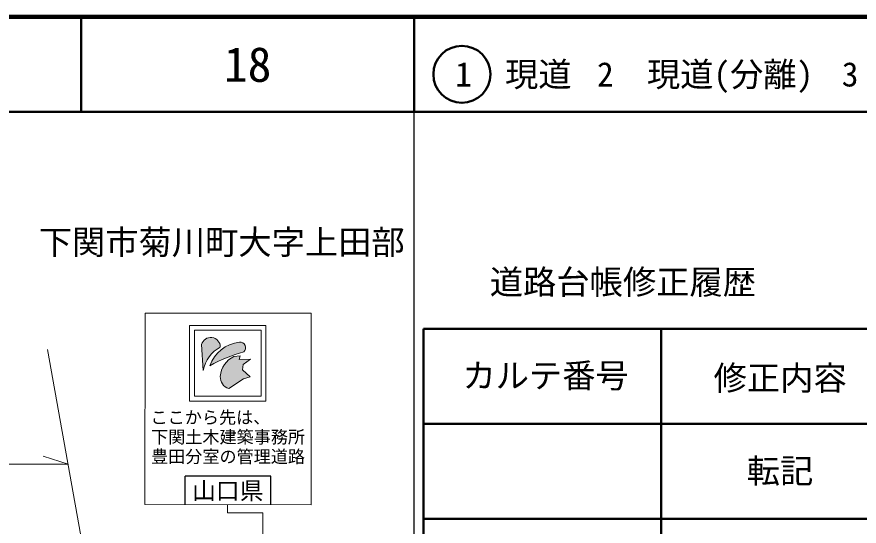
# Model space of a CAD drawing. Units: millimetres, scale not verified. Extents: x 8000 to 136000, y 4000 to 76000.
# Drawn here: x 107443 to 125164, y 65289 to 76000 of the extents above; entities that cross this region are included whole.
import ezdxf
from ezdxf.enums import TextEntityAlignment as Align

# ---------------------------------------------------------------- set-up
doc = ezdxf.new("R2010")
doc.units = ezdxf.units.MM
doc.header["$LTSCALE"] = 200
for name, color, linetype, lineweight in [('M-BGD', 7, 'Continuous', 13), ('M-STR-HTXT', 7, 'Continuous', 13), ('M-STR-STRC', 7, 'Continuous', 13), ('M-TTL', 2, 'Continuous', 140), ('M-TTL-BAND', 7, 'Continuous', 25), ('M-TTL-FRAM', 2, 'Continuous', 50), ('M-TTL-LINE', 7, 'Continuous', 50)]:
    doc.layers.add(name, color=color, linetype=linetype, lineweight=lineweight)
doc.layers.add('M-BMK-HTXT', color=7, linetype='Continuous')
doc.layers.add('M-TTL-TXT', color=7, linetype='Continuous')
doc.styles.add('ＭＳ ゴシック', font='')
doc.styles.get('ＭＳ ゴシック').set_extended_font_data('MS Gothic')

msp = doc.modelspace()

# ---------------------------------------------------------------- hatches: boundary and pattern name
at = {"layer": 'M-STR-STRC'}
for points in [[(111723.4, 69056.4, 0.88764), (111328.8, 69105.8), (111363.5, 68563.2, -0.22209)], [(112219.5, 68954.8, 0.69139), (112123.8, 69160.8, 0.2814), (111502.8, 68658.9, -0.06865)], [(112361.6, 68803.9), (112120.8, 68792.3), (112138.2, 68870.6), (112010.6, 68856.2, 0.27363), (111723.3, 68438.4, 0.34703), (111900.2, 68180.2), (112213.6, 68386.1), (112352.9, 68426.7), (112190.4, 68574.7), (112202, 68687.8)]]:
    msp.add_hatch(color=256, dxfattribs=at).paths.add_polyline_path(points)

# ---------------------------------------------------------------- linework, layer by layer
at = {"layer": 'M-BGD'}
msp.add_line((109819, 59303.2), (108090.5, 69000.3), dxfattribs=at)
at = {"layer": 'M-STR-HTXT'}
for q in [(107997.7, 66759.8), (49543.9, 66594.8)]:
    msp.add_line((108519.3, 66594.8), q, dxfattribs=at)
at = {"layer": 'M-STR-STRC'}
for p, q in [((110138.7, 65740.5), (110139.4, 69770.6)), ((113632.6, 69770), (110139.4, 69770.6)), ((113631.9, 65739.9), (113632.6, 69770)), ((111078, 69507.6), (111077.7, 67919.8)), ((111078, 69507.6), (112682.3, 69507.3)), ((112682.3, 69507.3), (112682, 67919.5)), ((111178, 69407.5), (111177.8, 68019.7)), ((111178, 69407.5), (112582.3, 69407.3)), ((112582.3, 69407.3), (112582.1, 68019.5)), ((111328.8, 69105.8), (111363.5, 68563.2)), ((112138.2, 68870.6), (112010.6, 68856.2)), ((112120.8, 68792.3), (112138.2, 68870.6)), ((112361.6, 68803.9), (112120.8, 68792.3)), ((112202, 68687.8), (112361.6, 68803.9)), ((112190.4, 68574.7), (112202, 68687.8)), ((112352.9, 68426.7), (112190.4, 68574.7)), ((112213.6, 68386.1), (112352.9, 68426.7)), ((111900.2, 68180.2), (112213.6, 68386.1)), ((111077.7, 67919.8), (112682, 67919.5)), ((111177.8, 68019.7), (112582.1, 68019.5)), ((113631.9, 65739.9), (110138.7, 65740.5)), ((111872.3, 65740.2), (111872.3, 65566)), ((111872.3, 65566), (112620, 65565.9)), ((112620, 65565.9), (112619.9, 64958.9))]:
    msp.add_line(p, q, dxfattribs=at)
at = {"layer": 'M-STR-STRC', "lineweight": 25}
for p, q in [((112785.3, 66340.2), (110985.3, 66340.2)), ((110985.3, 65740.2), (110985.3, 66340.2)), ((112785.3, 65740.2), (112785.3, 66340.2))]:
    msp.add_line(p, q, dxfattribs=at)
at = {"layer": 'M-STR-STRC'}
for centre, radius, start, end in [((111523.2, 69057.5), 200.2, 359.6779, 166.05264), ((112223.8, 68401.9), 765.5, 97.50982, 160.37567), ((112132.8, 69039.7), 121.4, 315.59945, 94.23807), ((112071.2, 68424.7), 721.1, 118.83994, 168.92573), ((112933.4, 66209.2), 2836.8, 104.57453, 120.28292), ((112220, 68404.4), 497.9, 114.87484, 176.08868), ((111975.4, 68421.4), 252.7, 176.1404, 252.69312)]:
    msp.add_arc(centre, radius, start, end, dxfattribs=at)
at = {"layer": 'M-TTL'}
msp.add_line((136000, 76000), (8000, 76000), dxfattribs=at)
at = {"layer": 'M-TTL-BAND'}
msp.add_line((115800, 4000), (115800, 74000), dxfattribs=at)
at = {"layer": 'M-TTL-FRAM'}
for q in [(116000, 57439.3), (136000, 69439.3)]:
    msp.add_line((116000, 69439.3), q, dxfattribs=at)
at = {"layer": 'M-TTL-LINE'}
for p, q in [((108799.3, 76000), (108799.3, 74000)), ((115800, 76000), (115800, 74000)), ((8000, 74000), (136000, 74000)), ((121000, 69439.3), (121000, 57439.3)), ((116000, 67439.3), (136000, 67439.3)), ((116000, 65439.3), (136000, 65439.3))]:
    msp.add_line(p, q, dxfattribs=at)
msp.add_circle((116806.1, 74791.6), 600, dxfattribs=at)

# ---------------------------------------------------------------- texts
at = {"layer": 'M-BMK-HTXT', "style": 'ＭＳ ゴシック'}
msp.add_text('下関市菊川町大字上田部', height=513.2, dxfattribs=at).set_placement((111752.8, 70850.9), align=Align.BOTTOM_CENTER)
at = {"layer": 'M-STR-STRC', "style": 'ＭＳ ゴシック'}
msp.add_text('ここから先は、', height=263.9, rotation=359.99, dxfattribs=at).set_placement((110256.2, 67365.1), align=Align.BOTTOM_LEFT)
for s, p in [('下関土木建築事務所', (111886.2, 66952.9)), ('豊田分室の管理道路', (111886.1, 66540.9))]:
    msp.add_text(s, height=263.9, rotation=359.99, dxfattribs=at).set_placement(p, align=Align.BOTTOM_CENTER)
msp.add_text('山口県', height=366.6, dxfattribs=at).set_placement((111880.6, 66032.5), align=Align.MIDDLE_CENTER)
at = {"layer": 'M-TTL-TXT', "style": 'ＭＳ ゴシック'}
for s, height, p in [('18', 733.1, (112299.3, 75000)), ('1\u3000現道', 513.2, (117889.6, 74791.6)), ('2\u3000現道(分離)', 513.2, (121923.8, 74791.6)), ('3\u3000旧道', 513.2, (126024.2, 74791.6)), ('道路台帳修正履歴', 513.2, (120193.7, 70422.7)), ('カルテ番号', 513.2, (118567.9, 68455.4)), ('修正内容', 513.2, (123501.8, 68404.5)), ('転記', 513.2, (123500, 66449.1))]:
    msp.add_text(s, height=height, dxfattribs=at).set_placement(p, align=Align.MIDDLE_CENTER)

doc.saveas('drawing.dxf')
